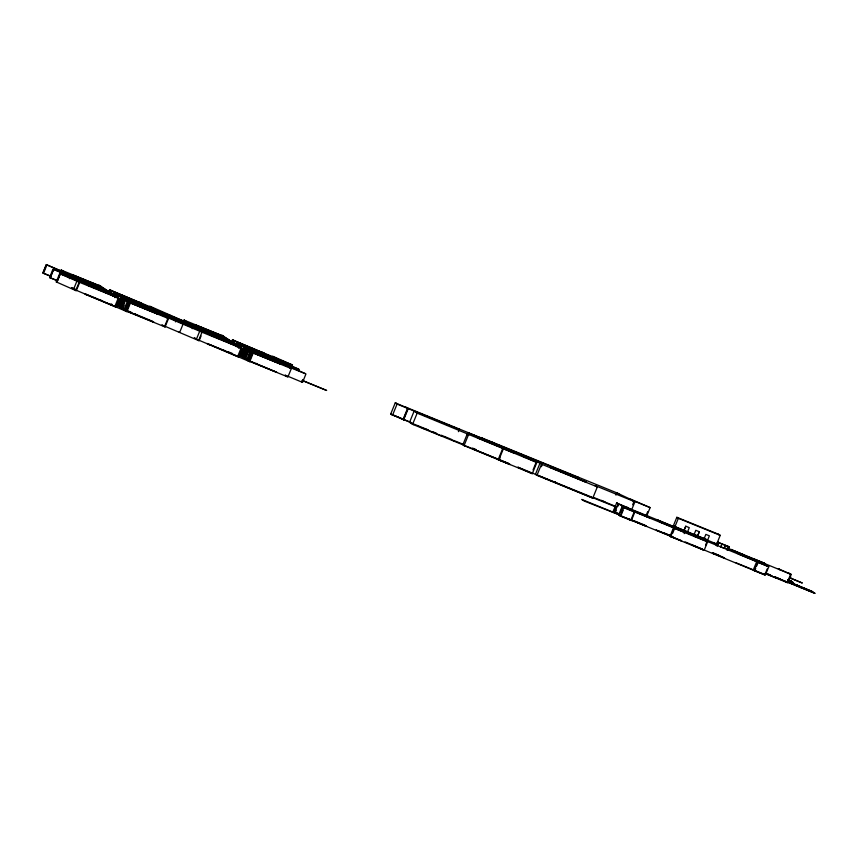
<?xml version="1.0" encoding="UTF-8"?>
<svg xmlns="http://www.w3.org/2000/svg" width="858" height="858" viewBox="0 0 858 858"><rect width="100%" height="100%" fill="white"/><g stroke="black" fill="none" stroke-linecap="round" stroke-linejoin="round"><path stroke-width="1.29" d="M720.859 546.836L721.964 544.015L720.859 546.836L724.345 548.251L725.482 545.452L724.345 548.251M66.334 273.434L46.321 264.575L42.9 272.962L43.511 273.37L46.9 264.961L105.416 289.35M46.353 264.596L42.932 272.983L50.343 276.008M49.614 277.456L53.003 269.058L70.345 276.126L68.222 274.699M112.098 293.833L53.582 269.444L50.161 277.831L57.583 280.845M53.614 269.466L50.193 277.842L49.582 277.445L57.036 280.48M79.697 282.389L60.264 273.916L56.875 282.325L56.263 281.917L59.685 273.53L77.027 280.598L74.903 279.172M56.843 282.303L60.296 273.938M69.38 278.678L70.367 276.287L111.572 293.618M77.831 281.553L78.818 279.161L107.851 290.98M75.751 290.572L79.172 282.185L77.048 280.759L73.627 289.146L116.302 307.325L119.723 298.938L104.966 292.128M79.215 283.59L76.276 290.776L56.263 281.917M108.741 291.999L109.727 289.596L110.285 289.822M109.685 292.621L110.661 290.229L152.402 307.775M110.232 292.996L111.208 290.594L141.827 303.475M111.208 293.64L112.183 291.248L124.485 296.407M112.966 294.82L113.942 292.428L143.361 304.654M113.942 295.474L114.918 293.082L228.239 339.371M114.489 295.838L115.465 293.447M114.94 297.672L116.409 294.079L116.967 294.305M116.366 297.104L117.353 294.702L159.084 312.258M116.913 297.469L117.9 295.077L148.509 307.958L130.03 300.268M117.889 298.123L118.865 295.72L131.167 300.89M118.254 298.101L114.833 306.488L126.909 311.647L130.33 303.26L127.316 301.383L123.884 309.77L153.893 322.243L152.316 321.182M115.744 307.1L119.165 298.713L119.723 298.938M150.633 309.384L120.624 296.9L117.203 305.287L118.179 305.941L121.6 297.554L234.931 343.854M119.198 304.955L121.643 298.959M122.147 297.919L118.726 306.306L125.386 309.663M121.268 301.769L119.316 306.553L121.139 307.775M119.67 306.939L123.091 298.552L123.649 298.777M121.697 303.571L123.155 299.978M120.613 307.572L124.035 299.185L165.766 316.731M122.608 304.182L124.067 300.59M125.171 299.796L121.739 308.183L122.651 308.794L124.12 305.201M127.091 310.607L122.126 308.59L125.547 300.203L137.848 305.362M124.86 310.424L128.282 302.037L157.314 313.856L127.316 301.383M126.855 307.035L128.325 303.442M125.407 310.789L128.829 302.402L168.5 318.565L165.079 326.952L125.407 310.789L126.351 311.422L129.773 303.035L130.33 303.26M129.419 302.649L125.997 311.036L126.909 311.647M164.983 325.504L167.428 319.508M168.779 317.406L169.755 315.004M175.461 321.879L176.437 319.487M183.129 323.959L179.697 332.346L179.097 331.939M185.532 324.227L186.508 321.825M192.213 328.7L193.189 326.308L234.395 343.64M198.573 340.594L202.005 332.207L199.871 330.78L196.45 339.167L239.125 357.346L242.557 348.959L227.788 342.149M201.062 336.004L199.11 340.798L161.819 324.914M231.081 343.211L232.55 339.618L233.108 339.843M232.518 342.642L233.494 340.251L275.225 357.797M233.065 343.018L234.041 340.615L264.65 353.496M234.03 343.661L235.017 341.269L247.319 346.428M235.8 344.841L236.776 342.449L266.195 354.676M236.282 346.696L237.752 343.103L292.589 365.025L272.576 356.167L271.6 358.558M237.312 345.86L238.288 343.468M238.256 346.493L239.232 344.101L239.79 344.326M238.706 348.327L240.176 344.723L281.917 362.28M239.747 347.49L240.723 345.098L271.332 357.979L252.863 350.289M240.337 347.737L241.312 345.345M240.723 348.144L241.699 345.742L254 350.911M241.077 348.123L237.655 356.51L249.732 361.668L253.164 353.281L250.139 351.405L246.718 359.792L276.726 372.265L246.718 359.792M238.567 357.121L241.988 348.734L242.557 348.959M273.466 359.405L243.458 346.922L240.036 355.309L241.012 355.963L244.433 347.576L299.27 369.508M244.98 347.94L241.559 356.327L247.608 359.438M242.492 356.96L245.914 348.573L246.471 348.798L243.543 355.995M243.436 357.593L246.857 349.206L288.599 366.752M244.455 356.596L247.383 349.41M246.042 354.611L244.573 358.204L245.485 358.816L248.906 350.429L243.458 346.922M247.018 352.22L247.994 349.817M247.962 359.824L244.959 358.612L248.38 350.225L260.682 355.384M248.777 356.445L250.236 352.853M247.694 360.446L251.115 352.059L280.148 363.878L250.139 351.405M248.702 359.448L251.641 352.263M248.241 360.81L251.662 352.424L291.334 368.586L287.913 376.973L248.241 360.81L249.174 361.443L252.606 353.056L253.164 353.281M250.289 357.464L248.831 361.057L249.732 361.668M278.282 363.041L279.258 360.639L298.691 369.112M302.928 379.579L301.952 381.982L302.531 382.368L305.952 373.981L288.61 366.913L290.744 368.339M403.528 418.286L407.636 408.215L408.236 408.623L403.678 419.809L390.69 414.039L395.248 402.863L407.024 407.807M392.514 415.261L397.072 404.075L395.248 402.863M403.828 418.489L407.936 408.419M508.311 463.288L412.601 424.324L409.566 422.286L414.124 411.1L459.674 429.665L458.676 428.989M412.601 424.324L417.17 413.138L414.124 411.1M458.408 431.671L459.33 429.429M467.256 435.092L468.168 432.861L535.049 460.36L534.041 459.684M464.06 445.602L468.629 434.416L467.417 433.601L462.848 444.787L464.06 445.602L510.22 464.564L498.176 459.652L502.734 448.466L536.84 462.516L532.282 473.691L498.176 459.652M498.777 460.049L503.346 448.873M499.967 457.786L499.056 460.017L499.571 460.36M533.043 469.937L536.229 462.108L522.361 455.963L540.787 463.47L542.299 464.489L541.387 466.72M536.947 475.364L541.516 464.178L539.993 463.159L535.435 474.345L536.947 475.364L592.781 498.101L597.34 486.915L595.827 485.896M615.958 495.12L616.87 492.889L632.775 500.386M616.237 510.167L615.261 512.558L613.213 511.336L616.634 502.949L628.71 508.108M613.802 511.582L615.754 506.788M616.634 502.949L618.157 503.968L614.736 512.355L619.583 514.328M617.706 506.574L618.682 504.172L617.224 503.196M620.731 516.226L618.682 515.004L622.104 506.617L650.611 518.232L638.341 512.859L638.953 513.266M620.248 512.848L622.694 506.864L624.152 507.839M622.104 506.617L623.627 507.636L620.205 516.023L631.37 520.57L634.791 512.183L633.88 511.572M621.213 515.025L623.176 510.231M632.657 504.794L634.019 501.437L632.507 500.429L650.139 507.614L646.482 516.559M631.713 509.641L634.909 501.812L633.386 500.793M630.78 520.323L634.201 511.936L633.29 511.325L685.242 532.636L684.652 532.239M646.331 515.036L647.704 511.679M673.187 526.244L676.833 517.288L718.714 534.341L720.227 535.36L716.58 544.304M705.544 545.238L706.992 541.484L707.593 541.891L704.171 550.278L670.677 536.636L670.066 536.229L673.487 527.842L674.624 528.453M670.677 536.636L674.077 528.088M674.71 527.252L678.356 518.307L676.833 517.288M672.672 533.247L674.131 529.654M684.319 529.686L685.746 526.201L689.274 527.649L687.376 532.303M683.89 530.888L685.789 526.222M684.169 533.655L685.156 531.252L703.12 538.888L701.898 538.073M693.94 534.974L695.795 530.287L699.324 531.745L697.425 536.4L699.324 531.745M703.989 539.071L705.844 534.384L709.373 535.832L707.475 540.497M716.183 545.42L717.545 542.063L728.721 546.61M716.784 545.827L718.157 542.471L717.545 542.063M717.32 546.031L718.682 542.674L718.135 542.31M726.823 549.764L728.185 546.407L729.321 547.018L727.959 550.375M727.348 549.967L728.26 547.726M727.37 550.128L728.281 547.887M754.193 570.591L757.614 562.205L756.702 561.593L753.281 569.98L754.193 570.591L765.357 575.139L768.779 566.752L738.824 554.15L734.813 551.469M755.705 568.404L754.718 570.795L753.807 570.184M756.681 566.001L758.15 562.408L757.239 561.797L694.701 536.336L695.291 536.722M767.213 568.897L764.768 574.892L691.28 544.723L704.171 550.278M790.154 575.407L788.202 580.201L793.543 582.646L787.73 580.287M779.461 569.498L778.324 568.736L791.226 574.452L787.805 582.839L764.886 573.498M678.356 518.307L720.227 535.36M397.072 404.075L458.794 429.29M417.17 413.138L469.423 434.727M634.909 501.812L594.937 485.521L596.46 486.54M468.629 434.416L514.779 453.389L514.081 452.917M541.516 464.178L597.34 486.915M99.678 285.51L99.12 285.274L102.134 287.151L90.38 282.357L90.991 282.765M222.501 335.532L221.943 335.296L224.968 337.173L213.213 332.378L213.814 332.786M100.611 286.132L60.95 269.97L63.074 271.396M223.445 336.154L183.773 319.991L185.896 321.418M101.158 286.508L72.126 274.678L92.728 283.784M223.992 336.529L194.959 324.699L215.562 333.805M103.893 288.331L74.85 276.351L76.362 277.37M226.727 338.352L197.672 326.372L199.195 327.391M105.802 289.757L106.36 289.983M228.625 339.779L229.183 340.004M107.304 290.615L67.632 274.453L69.755 275.879M230.126 340.637L190.455 324.474L192.578 325.901M230.673 341.001L201.641 329.182L221.085 337.516L220.485 337.108M110.575 292.814L80.942 280.577L82.518 281.639M233.408 342.835L203.764 330.598L205.352 331.66M122.737 298.166L161.819 314.082L159.695 312.666M245.57 348.187L284.641 364.103L282.518 362.687M112.484 294.23L113.042 294.466M235.306 344.251L235.864 344.487M113.985 295.088L74.314 278.925L76.437 280.351M236.808 345.109L197.136 328.946L199.271 330.373M114.532 295.452L85.5 283.633L104.944 291.967L104.333 291.559M237.355 345.474L208.322 333.655L227.767 341.988L227.166 341.581M305.373 373.595L285.939 365.122M117.267 297.286L87.623 285.06L118.232 297.941M240.09 347.308L210.446 335.081L241.066 347.962M127.896 301.63L139.071 306.177L138.46 305.77M250.729 351.651L261.894 356.199L261.282 355.791M79.172 282.185L118.779 298.305M202.005 332.207L241.613 348.327M718.157 542.471L729.321 547.018M707.164 539.757L673.659 526.115L686.55 531.67M742.942 554.482L730.641 549.324L764.757 563.374L753.002 558.579L753.581 558.976M618.157 503.968L718.178 544.54M727.477 548.337L791.226 574.452M717.041 544.551L713.073 542.621M623.627 507.636L634.791 512.183M674.098 528.249L707.593 541.891M757.614 562.205L768.779 566.752M390.69 414.039L402.466 418.994M399.882 417.792L391.57 414.414L393.307 415.572M411.111 422.511L401.061 418.275M411.647 422.897L402.188 419.026L402.799 419.433M409.566 422.286L413.288 423.798M414.167 424.174L417.889 425.686M418.254 425.825L421.975 427.338M424.453 428.346L428.174 429.869M432.775 431.756L436.497 433.269M441.462 435.285L445.184 436.808M445.549 436.936L451.394 439.328M601.394 500.407L604.976 501.866M43.479 273.348L50.686 276.297M453.785 440.465L464.006 444.616M472.522 448.091L476.222 449.592M593.457 497.34L616.216 506.617M789.939 577.788L802.337 583.032L789.542 577.831M590.658 496.675L517.803 467.149L532.282 473.691M616.141 507.057L591.259 497.082L592.781 498.101M591.902 497.726L536.218 474.656M302.381 380.384L326.673 390.476L302.102 380.469M116.313 305.577L120.227 307.164M239.146 355.598L243.05 357.185M72.694 288.063L75.139 289.049M788.18 579.665L792.031 581.638L788.545 580.212M127.617 310.81L131.338 312.333M228.7 351.995L232.421 353.507M787.783 579.708L791.269 581.123M100.879 300.236L84.792 293.693L86.304 294.712M134.427 313.749L151.791 320.978M285.178 375.139L302.531 382.368M102.145 300.922L114.811 306.327L85.779 294.509M123.884 309.77L135.65 314.564M788.041 581.402L812.065 591.387L787.633 581.445M788.395 581.949L813.577 592.406L787.987 581.981M766.655 573.498L770.141 574.914M774.795 576.812L780.608 579.182M787.59 582.024L815.1 593.425L787.183 582.056M766.248 573.53L772.061 575.9M774.388 576.844L786.025 581.585M613.213 511.336L618.264 513.406M786.067 581.67L774.903 577.123L776.04 577.884M765.175 573.466L776.619 578.131L775.493 577.37M621.256 515.529L581.788 499.431L584.062 500.965L619.379 514.929M635.574 521.374L645.216 525.289M664.51 533.118L667.996 534.534M668.961 534.931L671.857 536.111M712.708 552.734L718.907 555.265M627.713 518.468L646.6 526.372L618.682 515.004M657.743 530.587L669.712 535.467M712.376 552.842L722.962 557.142L722.104 556.574M673.38 537.119L657.153 530.512L657.764 530.92M735.928 562.751L763.845 574.12M619.272 515.25L681.231 540.626M670.066 536.229L681.82 541.023L680.705 540.422M788.963 573.08L790.647 574.206M778.914 568.983L780.051 569.744M790.036 576.63L790.797 577.144M797.35 585.199L798.101 585.703M798.862 586.218L799.624 586.722M800.385 587.226L801.147 587.741M763.62 562.762L764.167 563.127M766.741 565.519L768.2 566.505M717.921 534.03L719.347 534.995M785.542 581.467L787.215 582.593M742.417 554.279L743.532 554.879M735.403 551.715L739.349 554.365M731.231 549.57L731.777 549.935M726.061 548.391L726.973 549.002M677.723 517.664L679.15 518.618M713.652 542.867L714.811 543.64M715.475 544.09L716.333 544.658M714.886 543.843L715.797 544.455M706.627 539.553L707.764 540.165L696.01 535.371L696.599 535.767M701.372 537.869L702.53 538.642M704.718 540.111L705.265 540.476M706.456 541.269L707.003 541.645M650.139 507.614L630.469 499.056M685.746 531.499L686.893 532.271M689.081 533.74L689.628 534.105M723.626 557.582L724.763 558.204L712.987 553.249L714.124 553.86M674.249 526.362L674.796 526.726M673.991 526.705L675.203 527.52L657.239 519.884M673.455 526.501L674.613 527.273M675.278 527.724L676.136 528.292M676.801 528.742L677.348 529.107M701.823 548.702L702.423 549.109L685.07 541.881M703.034 549.656L703.581 550.032M620.098 494.819L617.663 493.2L480.877 437.494L482.4 438.502M657.829 520.13L658.976 520.903M659.652 521.353L660.499 521.921M661.164 522.372L661.711 522.736M646.6 515.54L648.637 516.913L637.183 512.087M646.074 515.336L648.047 516.655M648.648 517.063L650.021 517.985M638.32 512.698L626.544 507.743L639.542 513.513L638.931 513.105M627.273 507.293L628.185 507.904M670.656 536.475L671.203 536.84M627.134 507.99L628.903 509.169M584.663 481.349L585.574 481.96M577.627 477.037L578.624 477.713L405.63 407.1M656.231 529.74L657.078 530.308M657.743 530.759L658.29 531.123M576.833 476.726L577.745 477.338M635.51 521.492L636.11 521.9M634.92 521.246L635.531 521.653M629.869 519.712L631.37 520.57M551.158 467.707L552.069 468.318M612.494 511.936L613.255 512.451M534.169 459.985L469.047 433.226L469.959 433.837M536.229 462.108L536.84 462.516M580.887 492.846L581.885 493.511M523.241 456.338L525.064 457.561M512.076 451.791L512.687 452.198M513.288 452.606L513.899 453.013M554.804 481.606L555.684 482.196M492.653 442.449L493.565 443.05M491.773 442.074L492.771 442.749M546.6 478.893L547.511 479.504M545.709 478.517L546.718 479.193M481.756 437.859L483.279 438.878M478.582 438.148L479.182 438.556M507.518 462.977L508.118 463.384L473.487 449.195M508.73 463.792L509.341 464.199M474.013 449.335L474.624 449.742M415.015 411.475L417.953 413.449M463.642 445.098L464.854 445.913M406.746 407.85L407.357 408.258M452.048 439.746L454.397 441.173M396.139 403.228L397.865 404.386M442.707 436.422L421.921 427.488L423.691 428.668M440.926 435.381L442.117 436.175M422.254 427.852L423.166 428.464M410.446 422.662L413.395 424.635M403.067 419.401L403.678 419.809M289.2 367.16L291.334 368.586M275.246 357.958L277.37 359.384M266.774 354.922L246.182 345.817M262.548 352.23L264.06 353.249M269.23 356.714L270.742 357.732M271.353 358.14L272.876 359.148M275.911 361.186L277.434 362.205M278.035 362.612L279.558 363.631M247.919 346.836L248.53 347.243M254.601 351.319L255.212 351.726M247.329 346.589L247.941 346.997M254.011 351.061L254.622 351.469M259.545 354.772L278.013 362.451L247.404 349.571L243.983 357.958L244.959 358.612M260.703 355.544L261.304 355.952M232.55 339.618L235.542 341.473M236.776 342.449L242.224 345.956M285.188 375.3L287.323 376.726M226.201 338.149L231.649 341.656L219.895 336.862L220.495 337.269M232.883 342.632L238.331 346.128L226.576 341.334L227.177 341.741M213.792 332.625L214.403 333.033M221.632 337.88L222.243 338.288M221.107 337.677L221.718 338.084M256.649 363.363L257.261 363.771M195.549 324.946L197.061 325.965M202.231 329.429L203.754 330.448M204.354 330.856L205.877 331.864M208.912 333.901L210.435 334.92M211.036 335.328L212.559 336.347M197.083 326.126L198.67 327.188M240.626 355.555L241.538 356.167M242.138 356.574L243.962 357.797M247.308 360.038L248.219 360.65M184.363 320.238L186.486 321.664M189.157 323.455L149.742 306.145M191.044 324.721L193.168 326.147L156.435 310.617M197.726 329.193L199.85 330.62L163.117 315.101M202.531 332.411L165.787 316.892L167.911 318.318M236.143 355.491L237.055 356.102M223.155 349.721L223.756 350.128M224.367 350.536L224.978 350.943M207.615 343.715L209.137 344.734M166.377 317.138L168.5 318.565M152.424 307.936L154.547 309.363M194.305 337.58L196.428 339.007M143.951 304.901L123.348 295.796M139.715 302.209L141.238 303.228M146.396 306.692L147.919 307.711M148.531 308.119L150.043 309.127M153.078 311.164L154.601 312.183M155.212 312.591L156.724 313.61M125.096 296.814L125.697 297.222M131.778 301.297L132.379 301.705M124.507 296.568L125.107 296.975M131.188 301.04L131.8 301.448M136.712 304.751L155.191 312.43L124.582 299.549L121.16 307.936L122.126 308.59M137.87 305.523L138.481 305.931M109.727 289.596L112.709 291.452M113.942 292.428L119.391 295.935M120.624 296.9L126.083 300.407M162.366 325.279L165.079 326.952M103.368 288.127L108.816 291.634L97.061 286.84L97.673 287.248M110.049 292.61L115.498 296.107L103.743 291.312L104.354 291.72M90.969 282.604L91.581 283.011M97.651 287.087L98.262 287.494L78.818 279.161M98.809 287.859L99.41 288.267M98.273 287.655L98.885 288.063M134.449 313.91L135.06 314.318M72.715 274.925L74.238 275.944M79.397 279.408L80.92 280.427M81.531 280.834L83.044 281.842M86.09 283.88L87.602 284.899M88.213 285.306L89.725 286.325M74.26 276.104L75.836 277.166M117.793 305.534L118.704 306.145M124.474 310.017L125.386 310.628M61.529 270.216L63.664 271.643M111.111 303.839L112.076 304.493M102.07 300.718L102.67 301.126M100.322 299.699L100.933 300.107M71.482 287.559L73.606 288.985M512.87 452.102L477.691 437.773L513.567 452.574L512.87 452.102M585.446 481.66L550.278 467.331L586.454 482.335L585.446 481.66M675.804 527.927L659.062 521.106L676.715 528.539L675.804 527.927M677.327 528.946L660.574 522.125L677.938 529.354L677.327 528.946M705.244 540.315L688.491 533.494L705.855 540.722L705.244 540.315M224.893 350.74L207.025 343.468L237.645 356.349L224.893 350.74"/></g></svg>
